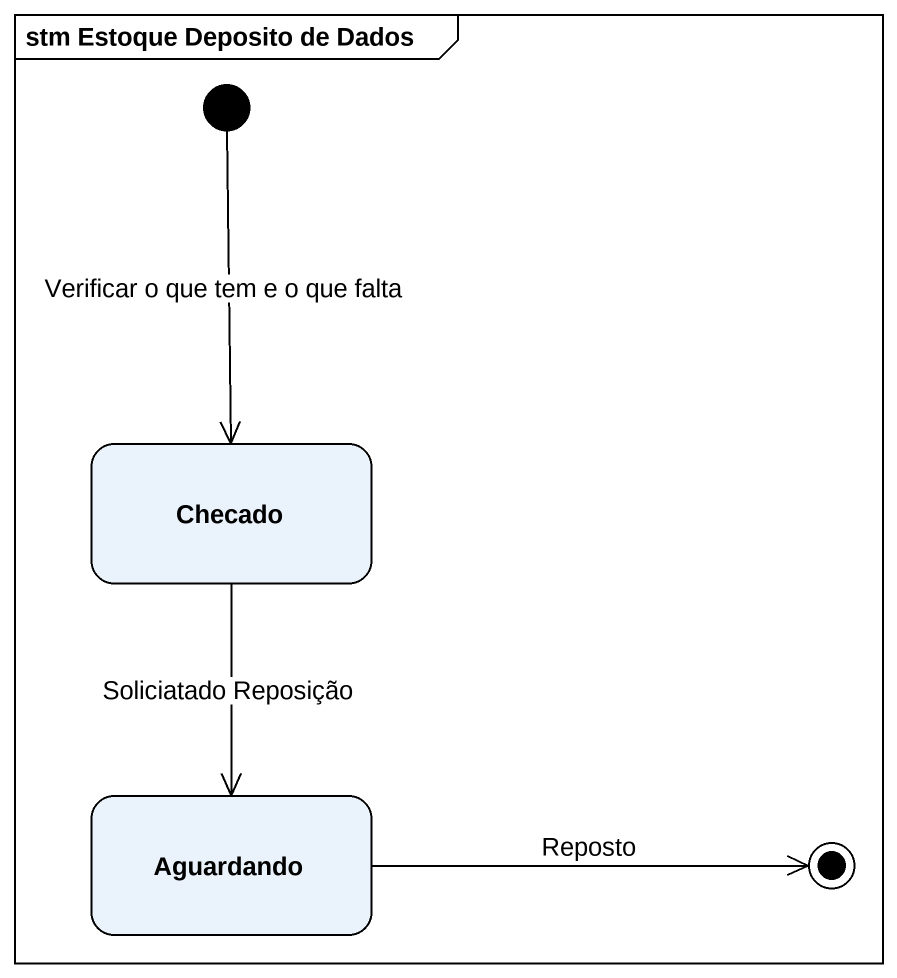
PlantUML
@startuml
mainframe stm Estoque Deposito de Dados
hide empty description
state Checado
state Aguardando
[*] --> Checado : Verificar o que tem e o que falta
Checado --> Aguardando : Soliciatado Reposição
Aguardando -right-> [*] : Reposto
@enduml
